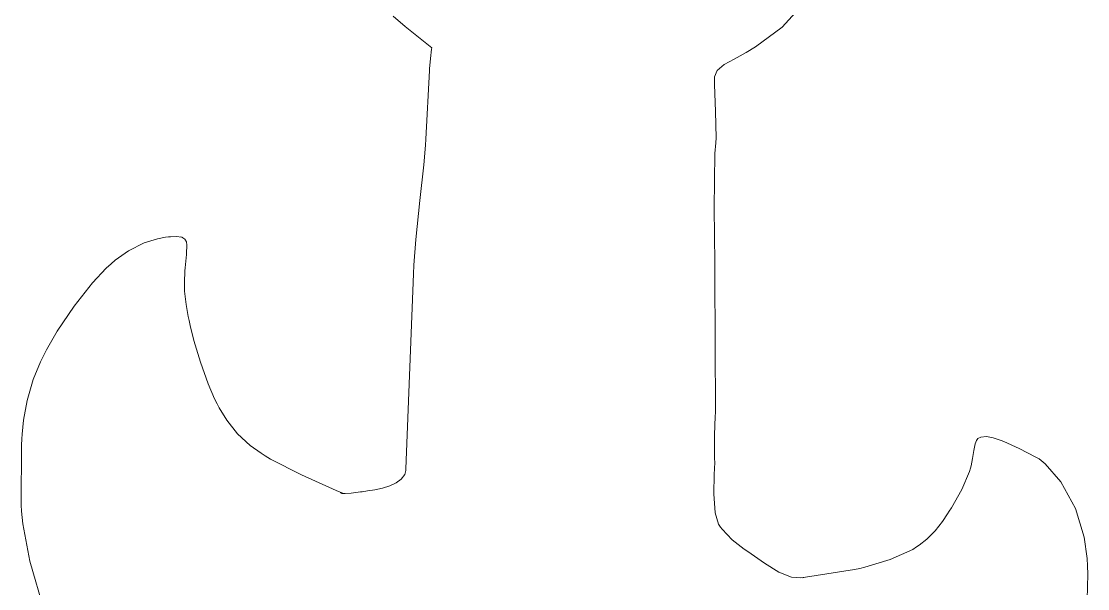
# Model space of a CAD drawing. Header units: millimetres. Extents: x -1050 to 1166, y -878 to -90.
# Drawn here: x -1040.5 to -911.8, y -543.9 to -475.5 of the extents above; entities that cross this region are included whole.
import ezdxf

# ---------------------------------------------------------------- set-up
doc = ezdxf.new("R2010")
doc.units = ezdxf.units.MM
doc.header["$MEASUREMENT"] = 0
doc.layers.add('Layer 1', color=7, linetype='Continuous')

msp = doc.modelspace()

# ---------------------------------------------------------------- linework, layer by layer
at = {"layer": 'Layer 1', "color": 142, "lineweight": 9}
for points in [[(-945.825, -473.075), (-945.825, -473.075), (-948.715, -476.18), (-948.715, -476.18)], [(-994.1722, -476.13), (-994.1722, -476.13), (-995.6137, -474.85), (-995.6137, -474.85)], [(-992.5833, -477.397), (-992.5833, -477.397), (-994.1722, -476.13), (-994.1722, -476.13)], [(-948.715, -476.18), (-948.715, -476.18), (-951.9162, -478.561), (-951.9162, -478.561)], [(-991.3514, -478.36), (-991.3514, -478.36), (-992.5833, -477.397), (-992.5833, -477.397)], [(-990.9464, -478.688), (-990.9464, -478.688), (-991.3514, -478.36), (-991.3514, -478.36)], [(-951.9162, -478.561), (-951.9162, -478.561), (-953.0461, -479.252), (-953.0461, -479.252)], [(-991.1447, -479.975), (-991.1447, -479.975), (-990.9905, -478.85), (-990.9905, -478.85)], [(-990.9905, -478.85), (-990.9905, -478.85), (-990.9464, -478.688), (-990.9464, -478.688)], [(-953.3989, -479.464), (-953.3989, -479.464), (-954.4985, -480.043), (-954.4985, -480.043)], [(-953.0461, -479.252), (-953.0461, -479.252), (-953.3989, -479.464), (-953.3989, -479.464)], [(-991.2287, -481.207), (-991.2287, -481.207), (-991.1447, -479.975), (-991.1447, -479.975)], [(-955.6976, -480.692), (-955.6976, -480.692), (-956.5241, -481.418), (-956.5241, -481.418)], [(-954.4985, -480.043), (-954.4985, -480.043), (-955.6976, -480.692), (-955.6976, -480.692)], [(-991.6904, -489.698), (-991.6904, -489.698), (-991.2357, -481.422), (-991.2357, -481.422)], [(-991.2357, -481.422), (-991.2357, -481.422), (-991.2287, -481.207), (-991.2287, -481.207)], [(-956.8466, -482.194), (-956.8466, -482.194), (-956.8551, -482.455), (-956.8551, -482.455)], [(-956.5241, -481.418), (-956.5241, -481.418), (-956.8466, -482.194), (-956.8466, -482.194)], [(-956.8551, -482.455), (-956.8551, -482.455), (-956.8783, -483.094), (-956.8783, -483.094)], [(-956.8783, -483.094), (-956.8783, -483.094), (-956.7559, -486.375), (-956.7559, -486.375)], [(-956.7559, -486.375), (-956.7559, -486.375), (-956.6773, -489.56), (-956.6773, -489.56)], [(-991.7166, -490.439), (-991.7166, -490.439), (-991.6904, -489.698), (-991.6904, -489.698)], [(-956.6773, -489.56), (-956.6773, -489.56), (-956.7213, -490.15), (-956.7213, -490.15)], [(-991.9413, -492.806), (-991.9413, -492.806), (-991.7166, -490.439), (-991.7166, -490.439)], [(-956.7213, -490.15), (-956.7213, -490.15), (-956.8191, -491.434), (-956.8191, -491.434)], [(-956.8191, -491.434), (-956.8191, -491.434), (-956.9157, -498.024), (-956.9157, -498.024)], [(-992.4041, -497.117), (-992.4041, -497.117), (-991.9413, -492.806), (-991.9413, -492.806)], [(-992.8811, -501.784), (-992.8811, -501.784), (-992.4041, -497.117), (-992.4041, -497.117)], [(-956.9157, -498.024), (-956.9157, -498.024), (-956.8138, -504.631), (-956.8138, -504.631)], [(-1024.0495, -501.71), (-1024.0495, -501.71), (-1025.6618, -502.211), (-1025.6618, -502.211)], [(-1023.0766, -501.534), (-1023.0766, -501.534), (-1024.0495, -501.71), (-1024.0495, -501.71)], [(-1022.7487, -501.498), (-1022.7487, -501.498), (-1023.0766, -501.534), (-1023.0766, -501.534)], [(-1022.5117, -501.47), (-1022.5117, -501.47), (-1022.7487, -501.498), (-1022.7487, -501.498)], [(-1021.7923, -501.435), (-1021.7923, -501.435), (-1022.5117, -501.47), (-1022.5117, -501.47)], [(-1021.1419, -501.516), (-1021.1419, -501.516), (-1021.7923, -501.435), (-1021.7923, -501.435)], [(-1021.3431, -501.47), (-1021.3431, -501.47), (-1021.3155, -501.477), (-1021.3155, -501.477)], [(-1021.3155, -501.477), (-1021.3155, -501.477), (-1021.0289, -501.558), (-1021.0289, -501.558)], [(-1020.7464, -501.759), (-1020.7464, -501.759), (-1021.1419, -501.516), (-1021.1419, -501.516)], [(-1021.0289, -501.558), (-1021.0289, -501.558), (-1020.9999, -501.569), (-1020.9999, -501.569)], [(-1025.6618, -502.211), (-1025.6618, -502.211), (-1027.5415, -503.167), (-1027.5415, -503.167)], [(-1020.5741, -502.073), (-1020.5741, -502.073), (-1020.7464, -501.759), (-1020.7464, -501.759)], [(-1020.5493, -502.186), (-1020.5493, -502.186), (-1020.5741, -502.073), (-1020.5741, -502.073)], [(-1020.5521, -503.601), (-1020.5521, -503.601), (-1020.5121, -502.359), (-1020.5121, -502.359)], [(-1020.5121, -502.359), (-1020.5121, -502.359), (-1020.5493, -502.186), (-1020.5493, -502.186)], [(-993.1333, -504.91), (-993.1333, -504.91), (-992.8811, -501.784), (-992.8811, -501.784)], [(-1027.5415, -503.167), (-1027.5415, -503.167), (-1029.1497, -504.307), (-1029.1497, -504.307)], [(-1020.7285, -505.217), (-1020.7285, -505.217), (-1020.5521, -503.601), (-1020.5521, -503.601)], [(-1030.2369, -505.27), (-1030.2369, -505.27), (-1031.8837, -507.026), (-1031.8837, -507.026)], [(-1029.6375, -504.74), (-1029.6375, -504.74), (-1030.2369, -505.27), (-1030.2369, -505.27)], [(-1029.1497, -504.307), (-1029.1497, -504.307), (-1029.6375, -504.74), (-1029.6375, -504.74)], [(-1020.7808, -505.862), (-1020.7808, -505.862), (-1020.7574, -505.577), (-1020.7574, -505.577)], [(-1020.7574, -505.577), (-1020.7574, -505.577), (-1020.7285, -505.217), (-1020.7285, -505.217)], [(-993.1704, -505.954), (-993.1704, -505.954), (-993.1333, -504.91), (-993.1333, -504.91)], [(-956.8138, -504.631), (-956.8138, -504.631), (-956.811, -505.929), (-956.811, -505.929)], [(-1020.818, -506.72), (-1020.818, -506.72), (-1020.7808, -505.862), (-1020.7808, -505.862)], [(-1020.7849, -508.035), (-1020.7849, -508.035), (-1020.818, -506.72), (-1020.818, -506.72)], [(-994.0897, -529.4769), (-994.0897, -529.4769), (-993.1704, -505.954), (-993.1704, -505.954)], [(-956.811, -505.929), (-956.811, -505.929), (-956.811, -505.933), (-956.811, -505.933)], [(-956.811, -505.933), (-956.811, -505.933), (-956.811, -505.95), (-956.811, -505.95)], [(-956.811, -505.95), (-956.811, -505.95), (-956.811, -505.954), (-956.811, -505.954)], [(-956.811, -505.954), (-956.811, -505.954), (-956.7573, -522.6859), (-956.7573, -522.6859)], [(-1031.8837, -507.026), (-1031.8837, -507.026), (-1034.1202, -509.8309), (-1034.1202, -509.8309)], [(-1020.6113, -509.6259), (-1020.6113, -509.6259), (-1020.7849, -508.035), (-1020.7849, -508.035)], [(-1034.1202, -509.8309), (-1034.1202, -509.8309), (-1036.1708, -512.8759), (-1036.1708, -512.8759)], [(-1020.355, -511.1049), (-1020.355, -511.1049), (-1020.6113, -509.6259), (-1020.6113, -509.6259)], [(-1020.2489, -511.5909), (-1020.2489, -511.5909), (-1020.355, -511.1049), (-1020.355, -511.1049)], [(-1020.1207, -512.1909), (-1020.1207, -512.1909), (-1020.2489, -511.5909), (-1020.2489, -511.5909)], [(-1036.1708, -512.8759), (-1036.1708, -512.8759), (-1037.4716, -515.1229), (-1037.4716, -515.1229)], [(-1019.666, -513.9689), (-1019.666, -513.9689), (-1020.1207, -512.1909), (-1020.1207, -512.1909)], [(-1018.8846, -516.5899), (-1018.8846, -516.5899), (-1019.666, -513.9689), (-1019.666, -513.9689)], [(-1037.4716, -515.1229), (-1037.4716, -515.1229), (-1037.8533, -515.8949), (-1037.8533, -515.8949)], [(-1038.1882, -516.5689), (-1038.1882, -516.5689), (-1039.0412, -518.6719), (-1039.0412, -518.6719)], [(-1037.8533, -515.8949), (-1037.8533, -515.8949), (-1038.1882, -516.5689), (-1038.1882, -516.5689)], [(-1017.9421, -519.2149), (-1017.9421, -519.2149), (-1018.8846, -516.5899), (-1018.8846, -516.5899)], [(-1039.0412, -518.6719), (-1039.0412, -518.6719), (-1039.7922, -521.2119), (-1039.7922, -521.2119)], [(-1017.1717, -521.0279), (-1017.1717, -521.0279), (-1017.9421, -519.2149), (-1017.9421, -519.2149)], [(-1039.7922, -521.2119), (-1039.7922, -521.2119), (-1040.2208, -523.5859), (-1040.2208, -523.5859)], [(-1016.8755, -521.6139), (-1016.8755, -521.6139), (-1017.1717, -521.0279), (-1017.1717, -521.0279)], [(-1016.6164, -522.1249), (-1016.6164, -522.1249), (-1016.8755, -521.6139), (-1016.8755, -521.6139)], [(-1015.7069, -523.6069), (-1015.7069, -523.6069), (-1016.6164, -522.1249), (-1016.6164, -522.1249)], [(-1040.2208, -523.5859), (-1040.2208, -523.5859), (-1040.4, -525.2859), (-1040.4, -525.2859)], [(-956.764, -523.1659), (-956.764, -523.1659), (-956.848, -525.3819), (-956.848, -525.3819)], [(-956.7573, -522.6859), (-956.7573, -522.6859), (-956.764, -523.1659), (-956.764, -523.1659)], [(-1014.391, -525.2469), (-1014.391, -525.2469), (-1015.7069, -523.6069), (-1015.7069, -523.6069)], [(-1040.4358, -525.8539), (-1040.4358, -525.8539), (-1040.484, -526.5989), (-1040.484, -526.5989)], [(-1040.4, -525.2859), (-1040.4, -525.2859), (-1040.4358, -525.8539), (-1040.4358, -525.8539)], [(-1012.8723, -526.6369), (-1012.8723, -526.6369), (-1014.391, -525.2469), (-1014.391, -525.2469)], [(-956.848, -525.3819), (-956.848, -525.3819), (-956.8783, -527.6749), (-956.8783, -527.6749)], [(-925.432, -526.4649), (-925.432, -526.4649), (-925.268, -526.0269), (-925.268, -526.0269)], [(-925.268, -526.0269), (-925.268, -526.0269), (-925.172, -525.9139), (-925.172, -525.9139)], [(-925.172, -525.9139), (-925.172, -525.9139), (-925.09, -525.8149), (-925.09, -525.8149)], [(-925.09, -525.8149), (-925.09, -525.8149), (-924.713, -525.6279), (-924.713, -525.6279)], [(-924.713, -525.6279), (-924.713, -525.6279), (-924.059, -525.5829), (-924.059, -525.5829)], [(-924.059, -525.5829), (-924.059, -525.5829), (-923.241, -525.7339), (-923.241, -525.7339)], [(-923.241, -525.7339), (-923.241, -525.7339), (-922.523, -525.9639), (-922.523, -525.9639)], [(-922.523, -525.9639), (-922.523, -525.9639), (-922.288, -526.0519), (-922.288, -526.0519)], [(-922.288, -526.0519), (-922.288, -526.0519), (-921.952, -526.1789), (-921.952, -526.1789)], [(-1040.484, -526.5989), (-1040.484, -526.5989), (-1040.4895, -533.8619), (-1040.4895, -533.8619)], [(-1011.5494, -527.5929), (-1011.5494, -527.5929), (-1012.8723, -526.6369), (-1012.8723, -526.6369)], [(-925.72, -528.2349), (-925.72, -528.2349), (-925.576, -527.2509), (-925.576, -527.2509)], [(-925.576, -527.2509), (-925.576, -527.2509), (-925.432, -526.4649), (-925.432, -526.4649)], [(-921.952, -526.1789), (-921.952, -526.1789), (-920.101, -527.0289), (-920.101, -527.0289)], [(-920.101, -527.0289), (-920.101, -527.0289), (-918.113, -528.0449), (-918.113, -528.0449)], [(-1011.0876, -527.8789), (-1011.0876, -527.8789), (-1011.5494, -527.5929), (-1011.5494, -527.5929)], [(-1010.4441, -528.2779), (-1010.4441, -528.2779), (-1011.0876, -527.8789), (-1011.0876, -527.8789)], [(-1006.6835, -530.2069), (-1006.6835, -530.2069), (-1010.4441, -528.2779), (-1010.4441, -528.2779)], [(-956.8399, -528.6839), (-956.8399, -528.6839), (-956.8921, -530.1509), (-956.8921, -530.1509)], [(-956.8783, -527.6749), (-956.8783, -527.6749), (-956.8579, -528.1969), (-956.8579, -528.1969)], [(-956.8579, -528.1969), (-956.8579, -528.1969), (-956.8399, -528.6839), (-956.8399, -528.6839)], [(-925.893, -529.0929), (-925.893, -529.0929), (-925.72, -528.2349), (-925.72, -528.2349)], [(-918.113, -528.0449), (-918.113, -528.0449), (-917.708, -528.2569), (-917.708, -528.2569)], [(-917.708, -528.2569), (-917.708, -528.2569), (-916.969, -528.8459), (-916.969, -528.8459)], [(-994.2386, -530.1579), (-994.2386, -530.1579), (-994.0897, -529.6469), (-994.0897, -529.6469)], [(-994.0897, -529.6469), (-994.0897, -529.6469), (-994.0897, -529.4769), (-994.0897, -529.4769)], [(-927.04, -531.9499), (-927.04, -531.9499), (-926.089, -529.7739), (-926.089, -529.7739)], [(-926.089, -529.7739), (-926.089, -529.7739), (-925.973, -529.3749), (-925.973, -529.3749)], [(-925.973, -529.3749), (-925.973, -529.3749), (-925.893, -529.0929), (-925.893, -529.0929)], [(-916.969, -528.8459), (-916.969, -528.8459), (-915.081, -531.0219), (-915.081, -531.0219)], [(-1002.4943, -532.0809), (-1002.4943, -532.0809), (-1006.6835, -530.2069), (-1006.6835, -530.2069)], [(-996.0437, -531.5089), (-996.0437, -531.5089), (-995.269, -531.1599), (-995.269, -531.1599)], [(-995.269, -531.1599), (-995.269, -531.1599), (-994.6492, -530.7159), (-994.6492, -530.7159)], [(-994.6492, -530.7159), (-994.6492, -530.7159), (-994.2386, -530.1579), (-994.2386, -530.1579)], [(-956.8921, -530.1509), (-956.8921, -530.1509), (-956.9485, -532.4969), (-956.9485, -532.4969)], [(-915.081, -531.0219), (-915.081, -531.0219), (-913.312, -534.2399), (-913.312, -534.2399)], [(-1001.6342, -532.4509), (-1001.6342, -532.4509), (-1002.4943, -532.0809), (-1002.4943, -532.0809)], [(-1002.0078, -532.2919), (-1002.0078, -532.2919), (-1001.9817, -532.3379), (-1001.9817, -532.3379)], [(-1001.9817, -532.3379), (-1001.9817, -532.3379), (-1001.8148, -532.4259), (-1001.8148, -532.4259)], [(-1001.8148, -532.4259), (-1001.8148, -532.4259), (-1001.4014, -532.4549), (-1001.4014, -532.4549)], [(-1001.4014, -532.4549), (-1001.4014, -532.4549), (-1000.6863, -532.3909), (-1000.6863, -532.3909)], [(-1000.6863, -532.3909), (-1000.6863, -532.3909), (-999.8608, -532.2889), (-999.8608, -532.2889)], [(-999.8608, -532.2889), (-999.8608, -532.2889), (-999.5853, -532.2499), (-999.5853, -532.2499)], [(-999.5853, -532.2499), (-999.5853, -532.2499), (-999.3743, -532.2249), (-999.3743, -532.2249)], [(-999.3743, -532.2249), (-999.3743, -532.2249), (-998.7418, -532.1339), (-998.7418, -532.1339)], [(-998.7418, -532.1339), (-998.7418, -532.1339), (-997.8337, -531.9819), (-997.8337, -531.9819)], [(-997.8337, -531.9819), (-997.8337, -531.9819), (-996.9158, -531.7769), (-996.9158, -531.7769)], [(-996.9158, -531.7769), (-996.9158, -531.7769), (-996.0437, -531.5089), (-996.0437, -531.5089)], [(-956.9485, -532.4969), (-956.9485, -532.4969), (-956.7806, -534.7689), (-956.7806, -534.7689)], [(-928.288, -534.1659), (-928.288, -534.1659), (-927.04, -531.9499), (-927.04, -531.9499)], [(-1040.4895, -533.8619), (-1040.4895, -533.8619), (-1040.4689, -534.5819), (-1040.4689, -534.5819)], [(-1040.3035, -536.0949), (-1040.3035, -536.0949), (-1040.4689, -534.5819), (-1040.4689, -534.5819)], [(-956.7806, -534.7689), (-956.7806, -534.7689), (-956.3989, -536.1449), (-956.3989, -536.1449)], [(-929.359, -535.8059), (-929.359, -535.8059), (-928.747, -534.8959), (-928.747, -534.8959)], [(-928.747, -534.8959), (-928.747, -534.8959), (-928.553, -534.5849), (-928.553, -534.5849)], [(-928.553, -534.5849), (-928.553, -534.5849), (-928.288, -534.1659), (-928.288, -534.1659)], [(-913.312, -534.2399), (-913.312, -534.2399), (-912.285, -537.6929), (-912.285, -537.6929)], [(-1039.4532, -540.6039), (-1039.4532, -540.6039), (-1040.3035, -536.0949), (-1040.3035, -536.0949)], [(-956.3989, -536.1449), (-956.3989, -536.1449), (-956.1343, -536.5009), (-956.1343, -536.5009)], [(-930.235, -536.9349), (-930.235, -536.9349), (-929.359, -535.8059), (-929.359, -535.8059)], [(-956.1343, -536.5009), (-956.1343, -536.5009), (-955.9428, -536.7589), (-955.9428, -536.7589)], [(-955.9428, -536.7589), (-955.9428, -536.7589), (-954.7299, -538.0219), (-954.7299, -538.0219)], [(-931.255, -537.9619), (-931.255, -537.9619), (-930.235, -536.9349), (-930.235, -536.9349)], [(-912.285, -537.6929), (-912.285, -537.6929), (-911.914, -540.2829), (-911.914, -540.2829)], [(-954.7299, -538.0219), (-954.7299, -538.0219), (-953.2885, -539.1609), (-953.2885, -539.1609)], [(-932.943, -539.1749), (-932.943, -539.1749), (-932.489, -538.8859), (-932.489, -538.8859)], [(-932.489, -538.8859), (-932.489, -538.8859), (-932.165, -538.6779), (-932.165, -538.6779)], [(-932.165, -538.6779), (-932.165, -538.6779), (-931.255, -537.9619), (-931.255, -537.9619)], [(-953.2885, -539.1609), (-953.2885, -539.1609), (-952.9812, -539.3619), (-952.9812, -539.3619)], [(-952.9812, -539.3619), (-952.9812, -539.3619), (-952.4344, -539.7179), (-952.4344, -539.7179)], [(-952.4344, -539.7179), (-952.4344, -539.7179), (-950.818, -540.8299), (-950.818, -540.8299)], [(-935.677, -540.3989), (-935.677, -540.3989), (-932.943, -539.1749), (-932.943, -539.1749)], [(-911.914, -540.2829), (-911.914, -540.2829), (-911.881, -541.1509), (-911.881, -541.1509)], [(-1037.7417, -546.5549), (-1037.7417, -546.5549), (-1039.4532, -540.6039), (-1039.4532, -540.6039)], [(-950.818, -540.8299), (-950.818, -540.8299), (-949.111, -541.9199), (-949.111, -541.9199)], [(-939.957, -541.6159), (-939.957, -541.6159), (-939.343, -541.4719), (-939.343, -541.4719)], [(-939.343, -541.4719), (-939.343, -541.4719), (-938.73, -541.3309), (-938.73, -541.3309)], [(-938.73, -541.3309), (-938.73, -541.3309), (-935.677, -540.3989), (-935.677, -540.3989)], [(-911.881, -541.1509), (-911.881, -541.1509), (-911.843, -542.1669), (-911.843, -542.1669)], [(-949.111, -541.9199), (-949.111, -541.9199), (-947.57, -542.5259), (-947.57, -542.5259)], [(-947.57, -542.5259), (-947.57, -542.5259), (-946.303, -542.6079), (-946.303, -542.6079)], [(-946.459, -542.6079), (-946.459, -542.6079), (-945.878, -542.5369), (-945.878, -542.5369)], [(-946.303, -542.6079), (-946.303, -542.6079), (-945.898, -542.5369), (-945.898, -542.5369)], [(-945.878, -542.5369), (-945.878, -542.5369), (-939.957, -541.6159), (-939.957, -541.6159)], [(-911.843, -542.1669), (-911.843, -542.1669), (-911.913, -545.2249), (-911.913, -545.2249)]]:
    msp.add_open_spline(points, degree=3, dxfattribs=at)

doc.saveas('drawing.dxf')
